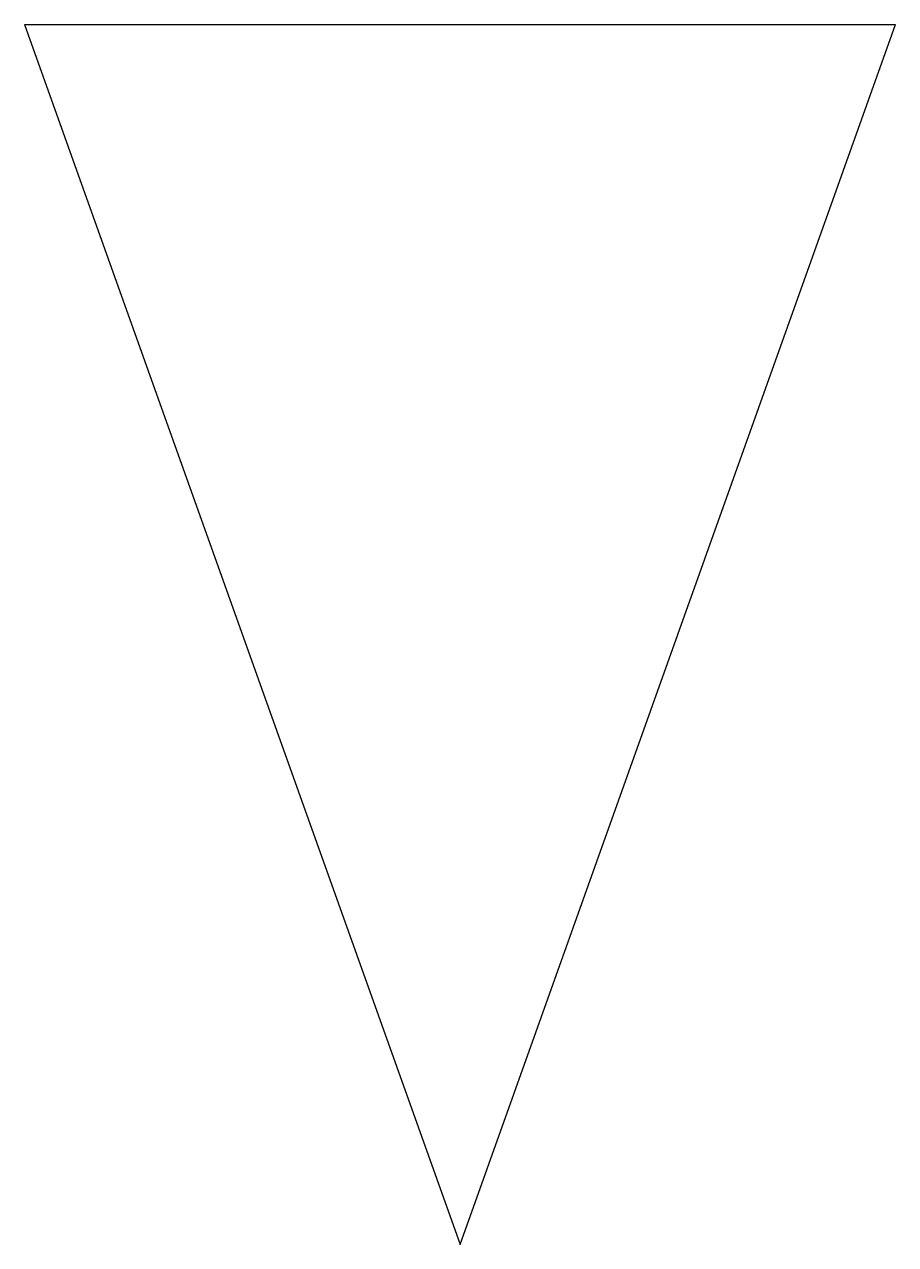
# Model space of a CAD drawing. Header units: metres. Extents: x 0 to 0.5, y -0.35 to 0.35.
import ezdxf

# ---------------------------------------------------------------- set-up
doc = ezdxf.new("R2010")
doc.units = ezdxf.units.M
doc.header["$LTSCALE"] = 0.2

msp = doc.modelspace()

# ---------------------------------------------------------------- linework, layer by layer
for p, q in [((0, 0.35), (0.25, -0.35)), ((0, 0.35), (0.5, 0.35)), ((0.25, -0.35), (0.5, 0.35))]:
    msp.add_line(p, q)

doc.saveas('drawing.dxf')
